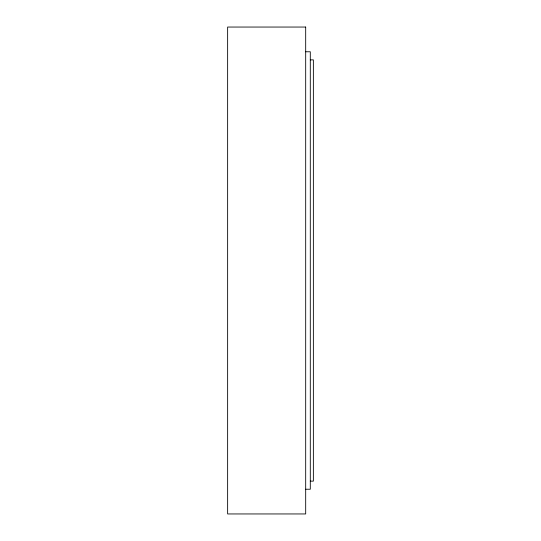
<?xml version="1.0" encoding="UTF-8"?>
<svg xmlns="http://www.w3.org/2000/svg" width="541" height="541" viewBox="0 0 541 541"><rect width="100%" height="100%" fill="white"/><g stroke="black" fill="none" stroke-linecap="round" stroke-linejoin="round"><path stroke-width="0.81" d="M305.685 51.767L310.297 51.767L310.297 489.233L305.685 489.233M310.297 59.868L313.367 59.868L313.367 481.132L310.297 481.132M305.685 27.05L227.633 27.05L227.633 513.95L305.685 513.95L305.685 27.05"/></g></svg>
